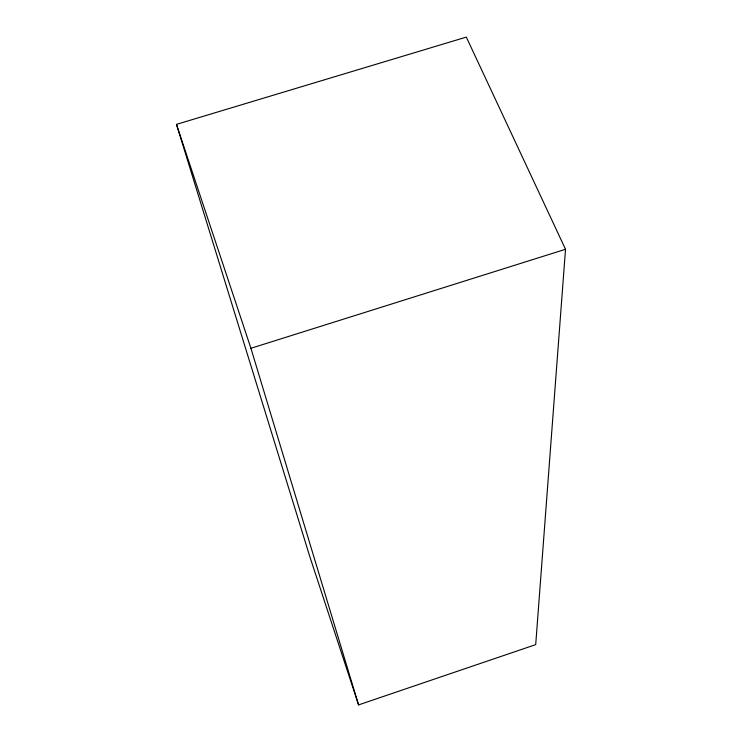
<?xml version="1.0" encoding="UTF-8"?>
<svg xmlns="http://www.w3.org/2000/svg" width="742" height="742" viewBox="0 0 742 742"><rect width="100%" height="100%" fill="white"/><g stroke="black" fill="none" stroke-linecap="round" stroke-linejoin="round"><path stroke-width="1.11" d="M565.515 249.284L535.705 644.622L358.572 704.9L309.794 556.546L176.485 124.368L466.319 37.1L565.515 249.284L250.926 348.286L176.485 124.368M250.926 348.286L358.572 704.9"/></g></svg>
